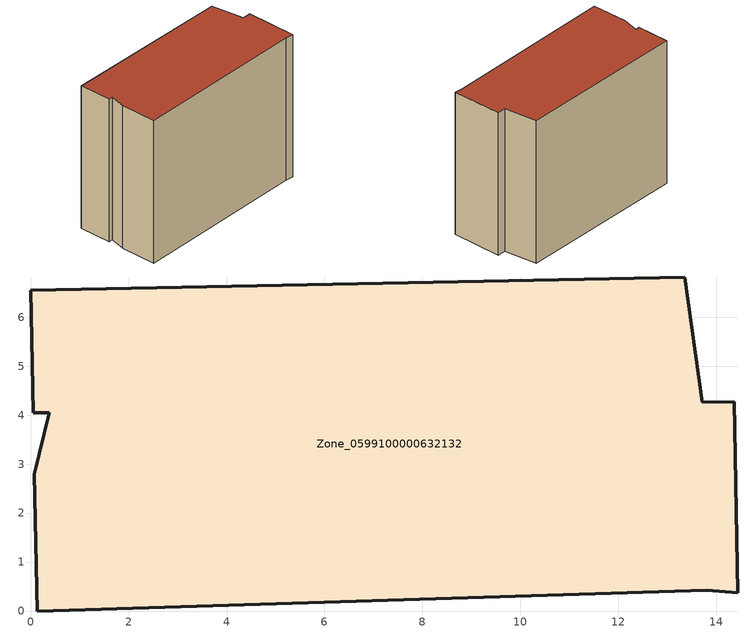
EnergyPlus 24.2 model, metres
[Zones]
Zone_0599100000632132
 floor ground (C_G): 13.8,0.42 0.14,0 0.08,2.79 0.38,4.05 0.05,4.04 0,6.55 13.36,6.82 13.71,4.26 14.37,4.28 14.44,0.37 z0
 wall outside (C_F): 13.36,6.82 0,6.55 0.05,4.04 0.38,4.05 0.08,2.79 0.14,0 13.8,0.42 14.44,0.37 14.37,4.28 13.71,4.26 13.36,6.82 z0:11.51
 roof outside (C_R): 13.71,4.26 13.36,6.82 0,6.55 0.05,4.04 0.38,4.05 0.08,2.79 0.14,0 13.8,0.42 14.44,0.37 14.37,4.28 z11.51
[BUILDING]
Pand.0599100000632132: North Axis=0; Terrain=City; Loads Convergence Tolerance Value=0.04; Temperature Convergence Tolerance Value=0.4; Solar Distribution=FullExterior; Maximum Number of Warmup Days=25; Minimum Number of Warmup Days=1
[Site:Location]
Rotterdam.The.Hague.AP_ZH_NLD Design_Conditions: Latitude=51.96; Longitude=4.45; Time Zone=1; Elevation=-4.5
[SITE:GROUNDTEMPERATURE:BUILDINGSURFACE]
18, 18, 18, 18, 18, 18, 18, 18, 18, 18, 18, 18
[MATERIAL] Thermal Absorptance=0.9; Solar Absorptance=0.7; Visible Absorptance=0.7
Name | Roughness | Thickness | Conductivity | Density | Specific Heat
G.TI.1946 | MediumSmooth | 0.15 | 1 | 540 | 1210
F.TI.1946 | Rough | 0.3 | 0.857143 | 1920 | 840
R.TI.1946 | MediumRough | 0.2 | 0.1 | 1500 | 1000
[CONSTRUCTION]
C_G: G.TI.1946
C_F: F.TI.1946
C_R: R.TI.1946
[ZONE]
Zone_0599100000632132: Type=1; Multiplier=1; Ceiling Height=Autocalculate; Volume=Autocalculate; Floor Area=autocalculate; Part of Total Floor Area=Yes
[ZONEINFILTRATION:DESIGNFLOWRATE]
Infil_Zone_0599100000632132: Zone or ZoneList or Space or SpaceList=Zone_0599100000632132; Schedule=AlwaysOn; Design Flow Rate Calculation Method=Flow/Area; Flow Rate per Floor Area=0.003; Constant Term Coefficient=1; Temperature Term Coefficient=0; Velocity Term Coefficient=0; Velocity Squared Term Coefficient=0
[HVACTEMPLATE:ZONE:IDEALLOADSAIRSYSTEM]
Zone_0599100000632132: Maximum Heating Supply Air Temperature=50; Minimum Cooling Supply Air Temperature=13; Maximum Heating Supply Air Humidity Ratio=0.0156; Minimum Cooling Supply Air Humidity Ratio=0.0077; Heating Limit=NoLimit; Cooling Limit=NoLimit; Dehumidification Control Type=ConstantSensibleHeatRatio; Cooling Sensible Heat Ratio=0.7; Dehumidification Setpoint=60; Humidification Control Type=None; Humidification Setpoint=30; Outdoor Air Method=None; Outdoor Air Flow Rate per Person=0.00944; Outdoor Air Flow Rate per Zone Floor Area=0; Outdoor Air Flow Rate per Zone=0; Demand Controlled Ventilation Type=None; Outdoor Air Economizer Type=NoEconomizer; Heat Recovery Type=None; Sensible Heat Recovery Effectiveness=0.7; Latent Heat Recovery Effectiveness=0.65
[ZONECONTROL:THERMOSTAT]
ThermostatControl_Zone_0599100000632132: Zone or ZoneList=Zone_0599100000632132; Control Type Schedule=DualSetpointControlType; Control 1=Thermostat_Zone_0599100000632132; Temperature Difference Between Cutout And Setpoint=0
[THERMOSTATSETPOINT:DUALSETPOINT]
Thermostat_Zone_0599100000632132: Heating Setpoint Temperature Schedule=HeatingSetpoint_Zone_0599100000632132; Cooling Setpoint Temperature Schedule=CoolingSetpoint_Zone_0599100000632132
[SCHEDULE:COMPACT]
HeatingSetpoint_Zone_0599100000632132: Through: 12/31, For: AllDays, Until: 24:00, 21
CoolingSetpoint_Zone_0599100000632132: Through: 12/31, For: AllDays, Until: 24:00, 24
DualSetpointControlType: Through: 12/31, For: AllDays, Until: 24:00, 4
AlwaysOn: Through: 12/31, For: AllDays, Until: 24:00, 1
